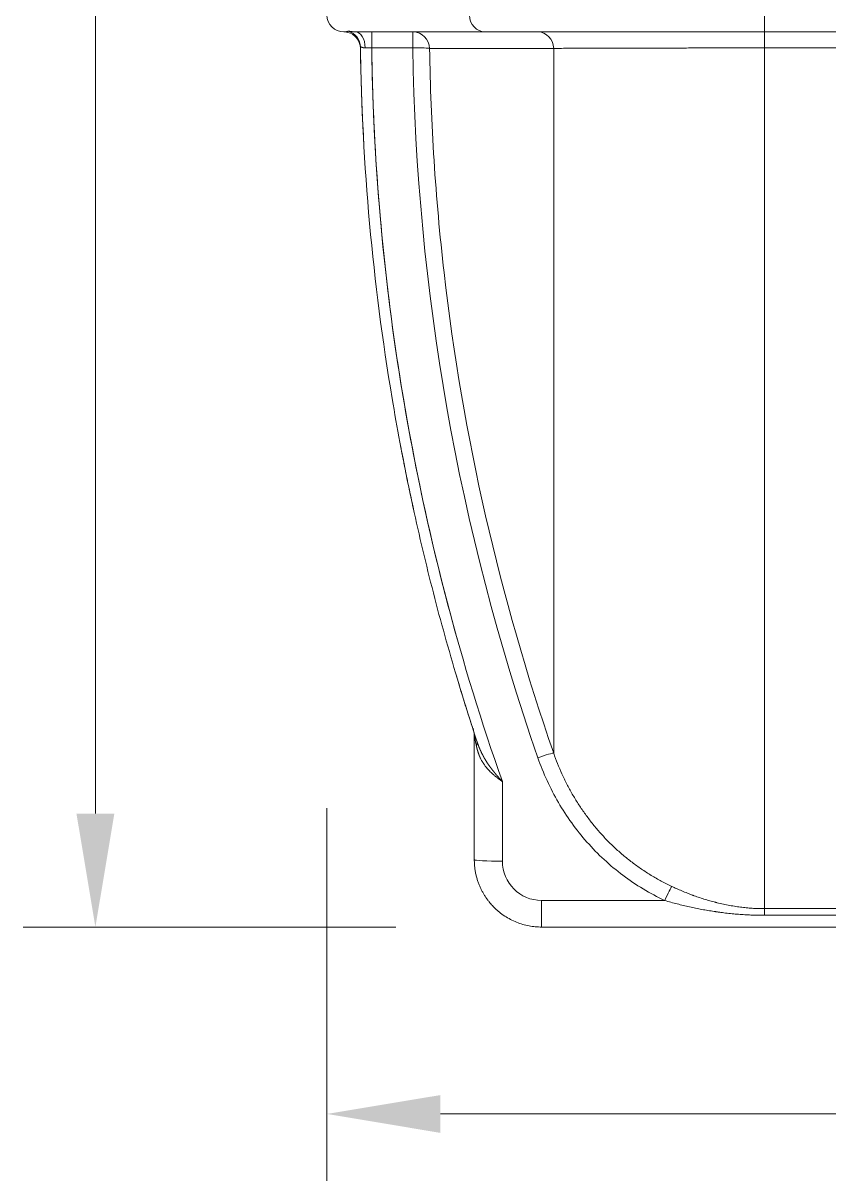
# Model space of a CAD drawing. Header units: millimetres. Extents: x 4664 to 8864, y -38 to 2932.
# Drawn here: x 5056 to 5181.1, y 986.7 to 1166.4 of the extents above; entities that cross this region are included whole.
import ezdxf

# ---------------------------------------------------------------- set-up
doc = ezdxf.new("R2010")
doc.units = ezdxf.units.MM

msp = doc.modelspace()

# ---------------------------------------------------------------- linework, layer by layer
at = {"lineweight": 5}
for p, q in [((5067.25, 1043.69), (5067.25, 1328.61)), ((5171.11, 1311.77), (5171.11, 1027.9)), ((5105.81, 1165.07), (5106.16, 1165.07)), ((5559.55, 1165.07), (5107.64, 1165.07)), ((5110.14, 1165.07), (5110.14, 1162.59)), ((5116.54, 1165.07), (5116.54, 1162.59)), ((5108.4, 1162.71), (5108.4, 1162.67)), ((5116.54, 1162.59), (5110.14, 1162.59)), ((5138.4, 1162.51), (5119.14, 1162.51)), ((5138.4, 1162.51), (5138.4, 1053.09)), ((5208.15, 1162.58), (5171.11, 1162.58)), ((5126.07, 1036.53), (5126.07, 1055.75)), ((5130.43, 1048.66), (5130.43, 1036.3)), ((5103.19, 986.67), (5103.19, 1044.53)), ((5136.52, 1026.08), (5136.52, 1030.21)), ((5136.52, 1030.21), (5155.64, 1030.21)), ((5171.11, 1028.94), (5183.84, 1028.94)), ((5183.84, 1027.9), (5171.11, 1027.9)), ((5056.04, 1026.08), (5113.9, 1026.08)), ((5192.86, 1026.08), (5136.52, 1026.08)), ((5120.81, 997.06), (5546.38, 997.06))]:
    msp.add_line(p, q, dxfattribs=at)
for centre, radius in [((5105.81, 1167.68), 2.61), ((5136.52, 1036.3), 6.09)]:
    msp.add_arc(centre, radius, 180, 270, dxfattribs=at)
for centre, major_axis, ratio, start_param, end_param in [((5127.76, 1167.68), (0, -2.61), 0.939504, 4.712389, 6.283185), ((5105.79, 1162.48), (2.61, 0.04), 0.999986, 0.196876, 1.456402), ((5105.79, 1162.68), (2.61, 0.04), 0.999628, 0, 1.26606), ((5107.64, 1162.45), (0, -2.61), 0.575246, 1.621532, 3.141593), ((5116.54, 1162.45), (0, -2.61), 0.994463, 1.59046, 3.141593), ((5135.94, 1162.45), (0, -2.61), 0.939686, 1.59046, 3.141593), ((5105.79, 1162.48), (2.61, 0.04), 0.999986, 0, 0.196877), ((5116.54, 1162.45), (-2.61, -0.04), 0.052331, 3.247001, 4.711644), ((5468.74, 1167.59), (-352.24, 0), 0.99863, 0.014217, 0.333745), ((5468.74, 1167.47), (349.64, 0), 0.99863, 3.15581, 3.255702), ((5468.74, 1167.47), (349.64, 0), 0.99863, 3.255702, 3.475337), ((5123.46, 1055.75), (2.61, 0), 0.9992, 0, 0.314895), ((5123.46, 1055.75), (2.48, 0.81), 0.999683, 5.969445, 6.283185), ((5124, 1054.11), (2.48, 0.82), 0.574603, 5.793809, 6.283185), ((5135.94, 1052.23), (2.47, 0.86), 0.049448, 0.088987, 1.55363), ((5130.43, 1036.53), (-4.35, 0), 0.052336, 0, 1.570796), ((5155.64, 1030.07), (1.11, 2.36), 0.022284, 0.194625, 1.523412)]:
    msp.add_ellipse(centre, major_axis=major_axis, ratio=ratio, start_param=start_param, end_param=end_param, dxfattribs=at)
for points, knots in [([(5106.05, 1165.08), (5106.05, 1165.08), (5106.05, 1165.08), (5106.06, 1165.08), (5106.06, 1165.08), (5106.07, 1165.08), (5106.07, 1165.08), (5106.08, 1165.08), (5106.08, 1165.08), (5106.09, 1165.08), (5106.09, 1165.08), (5106.1, 1165.08), (5106.1, 1165.08), (5106.11, 1165.09), (5106.11, 1165.09), (5106.11, 1165.09), (5106.12, 1165.09), (5106.12, 1165.09), (5106.13, 1165.09), (5106.13, 1165.09), (5106.14, 1165.09), (5106.14, 1165.09), (5106.15, 1165.09), (5106.15, 1165.09), (5106.16, 1165.09), (5106.16, 1165.09), (5106.17, 1165.09), (5106.18, 1165.09), (5106.18, 1165.1), (5106.19, 1165.1), (5106.19, 1165.1), (5106.2, 1165.1), (5106.2, 1165.1), (5106.21, 1165.1), (5106.21, 1165.1), (5106.22, 1165.1), (5106.22, 1165.1), (5106.23, 1165.1), (5106.23, 1165.1), (5106.24, 1165.11), (5106.25, 1165.11), (5106.25, 1165.11), (5106.26, 1165.11), (5106.26, 1165.11), (5106.27, 1165.11), (5106.27, 1165.11), (5106.28, 1165.11), (5106.29, 1165.11), (5106.29, 1165.12), (5106.3, 1165.12), (5106.3, 1165.12), (5106.31, 1165.12), (5106.32, 1165.12), (5106.32, 1165.12), (5106.33, 1165.12), (5106.33, 1165.12), (5106.34, 1165.13), (5106.35, 1165.13), (5106.35, 1165.13), (5106.36, 1165.13), (5106.36, 1165.13), (5106.37, 1165.13), (5106.38, 1165.13), (5106.38, 1165.14), (5106.39, 1165.14), (5106.4, 1165.14), (5106.4, 1165.14), (5106.41, 1165.14), (5106.42, 1165.14), (5106.42, 1165.14), (5106.43, 1165.15), (5106.43, 1165.15), (5106.44, 1165.15), (5106.45, 1165.15), (5106.45, 1165.15), (5106.46, 1165.16), (5106.47, 1165.16), (5106.47, 1165.16), (5106.48, 1165.16), (5106.49, 1165.16), (5106.49, 1165.16), (5106.5, 1165.17), (5106.51, 1165.17), (5106.52, 1165.17), (5106.52, 1165.17), (5106.53, 1165.17), (5106.53, 1165.18), (5106.54, 1165.18)], [0, 0, 0, 0, 0.01214, 0.024271, 0.036393, 0.048506, 0.06061, 0.072705, 0.084792, 0.096869, 0.108937, 0.120996, 0.133046, 0.145088, 0.15712, 0.169144, 0.181158, 0.193164, 0.20516, 0.217148, 0.229126, 0.241096, 0.253057, 0.265009, 0.276951, 0.288885, 0.30081, 0.312726, 0.324633, 0.336532, 0.348421, 0.360301, 0.372172, 0.384035, 0.395888, 0.407733, 0.419569, 0.431395, 0.443213, 0.455022, 0.466822, 0.478613, 0.490395, 0.502168, 0.513932, 0.525688, 0.537434, 0.549172, 0.5609, 0.57262, 0.584331, 0.596033, 0.607726, 0.61941, 0.631085, 0.642751, 0.654409, 0.666057, 0.677697, 0.689328, 0.700949, 0.712562, 0.724166, 0.735762, 0.747348, 0.758925, 0.770494, 0.782053, 0.793604, 0.805146, 0.816679, 0.828203, 0.839718, 0.851224, 0.862722, 0.874211, 0.88569, 0.897161, 0.908623, 0.920076, 0.931521, 0.942956, 0.954382, 0.9658, 0.977209, 0.988609, 1, 1, 1, 1]), ([(5106.22, 1165.07), (5106.22, 1165.07), (5106.21, 1165.07), (5106.21, 1165.07), (5106.21, 1165.07), (5106.2, 1165.07), (5106.2, 1165.07), (5106.2, 1165.07), (5106.19, 1165.07), (5106.19, 1165.07), (5106.19, 1165.07), (5106.18, 1165.07), (5106.18, 1165.07), (5106.18, 1165.07), (5106.17, 1165.07), (5106.17, 1165.07), (5106.17, 1165.07), (5106.17, 1165.07), (5106.16, 1165.07), (5106.16, 1165.07), (5106.16, 1165.07), (5106.15, 1165.07), (5106.15, 1165.07), (5106.15, 1165.07), (5106.15, 1165.07), (5106.14, 1165.07), (5106.14, 1165.07), (5106.14, 1165.07), (5106.13, 1165.07), (5106.13, 1165.07), (5106.13, 1165.07), (5106.13, 1165.07), (5106.12, 1165.07), (5106.12, 1165.07), (5106.12, 1165.07), (5106.12, 1165.07), (5106.11, 1165.07), (5106.11, 1165.07), (5106.11, 1165.07), (5106.11, 1165.07), (5106.11, 1165.07), (5106.1, 1165.07), (5106.1, 1165.07), (5106.1, 1165.07), (5106.1, 1165.07), (5106.1, 1165.07), (5106.09, 1165.07), (5106.09, 1165.07), (5106.09, 1165.07), (5106.09, 1165.07), (5106.09, 1165.07), (5106.09, 1165.07), (5106.08, 1165.07), (5106.08, 1165.07), (5106.08, 1165.07), (5106.08, 1165.07), (5106.08, 1165.07), (5106.08, 1165.07), (5106.07, 1165.07), (5106.07, 1165.07), (5106.07, 1165.07), (5106.07, 1165.07), (5106.07, 1165.07), (5106.07, 1165.07), (5106.07, 1165.07), (5106.06, 1165.07), (5106.06, 1165.07), (5106.06, 1165.07), (5106.06, 1165.07), (5106.06, 1165.07), (5106.06, 1165.07), (5106.06, 1165.07), (5106.06, 1165.08), (5106.06, 1165.08), (5106.06, 1165.08), (5106.06, 1165.08), (5106.05, 1165.08), (5106.05, 1165.08), (5106.05, 1165.08), (5106.05, 1165.08), (5106.05, 1165.08), (5106.05, 1165.08), (5106.05, 1165.08), (5106.05, 1165.08), (5106.05, 1165.08), (5106.05, 1165.08), (5106.05, 1165.08), (5106.05, 1165.08), (5106.05, 1165.08), (5106.05, 1165.08), (5106.05, 1165.08), (5106.05, 1165.08), (5106.05, 1165.08), (5106.05, 1165.08), (5106.05, 1165.08), (5106.05, 1165.08), (5106.05, 1165.08), (5106.05, 1165.08), (5106.05, 1165.08), (5106.05, 1165.08), (5106.05, 1165.08), (5106.05, 1165.08), (5106.05, 1165.08), (5106.05, 1165.08), (5106.05, 1165.08), (5106.05, 1165.08), (5106.05, 1165.08), (5106.05, 1165.08), (5106.05, 1165.08), (5106.05, 1165.08)], [0, 0, 0, 0, 0.008987, 0.01798, 0.026977, 0.03598, 0.044988, 0.054001, 0.06302, 0.072044, 0.081073, 0.090108, 0.099148, 0.108194, 0.117246, 0.126303, 0.135366, 0.144435, 0.15351, 0.162591, 0.171677, 0.18077, 0.189868, 0.198973, 0.208083, 0.2172, 0.226323, 0.235453, 0.244588, 0.25373, 0.262879, 0.272034, 0.281195, 0.290363, 0.299538, 0.308719, 0.317907, 0.327102, 0.336303, 0.345512, 0.354727, 0.363949, 0.373179, 0.382415, 0.391658, 0.400909, 0.410166, 0.419431, 0.428703, 0.437983, 0.447269, 0.456563, 0.465865, 0.475174, 0.484491, 0.493815, 0.503147, 0.512487, 0.521834, 0.531189, 0.540552, 0.549922, 0.559301, 0.568687, 0.578082, 0.587485, 0.596895, 0.606314, 0.615741, 0.625176, 0.634619, 0.644071, 0.653531, 0.662999, 0.672476, 0.681962, 0.691455, 0.700958, 0.710469, 0.719988, 0.729516, 0.739053, 0.748599, 0.758154, 0.767717, 0.777289, 0.786871, 0.796461, 0.80606, 0.815668, 0.825286, 0.834912, 0.844548, 0.854193, 0.863847, 0.87351, 0.883183, 0.892865, 0.902557, 0.912258, 0.921969, 0.931689, 0.941418, 0.951158, 0.960907, 0.970665, 0.980434, 0.990212, 1, 1, 1, 1]), ([(5106.54, 1165.18), (5106.54, 1165.18), (5106.54, 1165.18), (5106.54, 1165.18), (5106.54, 1165.18), (5106.54, 1165.18), (5106.54, 1165.18), (5106.54, 1165.18), (5106.54, 1165.18), (5106.54, 1165.18), (5106.54, 1165.18), (5106.55, 1165.18), (5106.55, 1165.18), (5106.55, 1165.18), (5106.55, 1165.18), (5106.55, 1165.18), (5106.55, 1165.18), (5106.55, 1165.18), (5106.56, 1165.18), (5106.56, 1165.18), (5106.56, 1165.18), (5106.56, 1165.18), (5106.56, 1165.18), (5106.56, 1165.18), (5106.56, 1165.18), (5106.57, 1165.18), (5106.57, 1165.18), (5106.57, 1165.18), (5106.57, 1165.18), (5106.57, 1165.18), (5106.58, 1165.18), (5106.58, 1165.18), (5106.58, 1165.18), (5106.58, 1165.18), (5106.58, 1165.18), (5106.59, 1165.18), (5106.59, 1165.18), (5106.59, 1165.18), (5106.59, 1165.18), (5106.59, 1165.18), (5106.6, 1165.18), (5106.6, 1165.18), (5106.6, 1165.18), (5106.6, 1165.18), (5106.61, 1165.18), (5106.61, 1165.18), (5106.61, 1165.18), (5106.61, 1165.18), (5106.62, 1165.18), (5106.62, 1165.18), (5106.62, 1165.18), (5106.62, 1165.18), (5106.63, 1165.17), (5106.63, 1165.17), (5106.63, 1165.17), (5106.63, 1165.17), (5106.64, 1165.17), (5106.64, 1165.17), (5106.64, 1165.17), (5106.65, 1165.17), (5106.65, 1165.17), (5106.65, 1165.17), (5106.66, 1165.17), (5106.66, 1165.17), (5106.66, 1165.17), (5106.67, 1165.17), (5106.67, 1165.17), (5106.67, 1165.17), (5106.68, 1165.17), (5106.68, 1165.17), (5106.68, 1165.17), (5106.69, 1165.17), (5106.69, 1165.17), (5106.69, 1165.17), (5106.7, 1165.17), (5106.7, 1165.16), (5106.7, 1165.16), (5106.71, 1165.16), (5106.71, 1165.16), (5106.71, 1165.16), (5106.72, 1165.16), (5106.72, 1165.16), (5106.73, 1165.16), (5106.73, 1165.16), (5106.73, 1165.16), (5106.74, 1165.16), (5106.74, 1165.16), (5106.75, 1165.16), (5106.75, 1165.16), (5106.75, 1165.16), (5106.76, 1165.16), (5106.76, 1165.15), (5106.77, 1165.15), (5106.77, 1165.15), (5106.77, 1165.15), (5106.78, 1165.15), (5106.78, 1165.15), (5106.79, 1165.15), (5106.79, 1165.15), (5106.8, 1165.15), (5106.8, 1165.15), (5106.81, 1165.15), (5106.81, 1165.15), (5106.82, 1165.15), (5106.82, 1165.15), (5106.82, 1165.14), (5106.83, 1165.14), (5106.83, 1165.14), (5106.84, 1165.14), (5106.85, 1165.14), (5106.86, 1165.14), (5106.87, 1165.14), (5106.88, 1165.14), (5106.88, 1165.13), (5106.89, 1165.13), (5106.9, 1165.13), (5106.91, 1165.13), (5106.92, 1165.13), (5106.93, 1165.13), (5106.94, 1165.13), (5106.95, 1165.12), (5106.96, 1165.12), (5106.97, 1165.12), (5106.98, 1165.12), (5106.99, 1165.12), (5107, 1165.12), (5107.02, 1165.11), (5107.03, 1165.11), (5107.04, 1165.11), (5107.05, 1165.11), (5107.06, 1165.11), (5107.07, 1165.11), (5107.08, 1165.11), (5107.09, 1165.1), (5107.1, 1165.1), (5107.12, 1165.1), (5107.13, 1165.1), (5107.14, 1165.1), (5107.15, 1165.1), (5107.16, 1165.1), (5107.17, 1165.09), (5107.19, 1165.09), (5107.2, 1165.09), (5107.21, 1165.09), (5107.22, 1165.09), (5107.24, 1165.09), (5107.25, 1165.09), (5107.26, 1165.08), (5107.27, 1165.08), (5107.29, 1165.08), (5107.3, 1165.08), (5107.31, 1165.08), (5107.33, 1165.08), (5107.34, 1165.08), (5107.35, 1165.08), (5107.37, 1165.08), (5107.38, 1165.07), (5107.39, 1165.07), (5107.41, 1165.07), (5107.42, 1165.07), (5107.43, 1165.07), (5107.45, 1165.07), (5107.46, 1165.07), (5107.48, 1165.07), (5107.49, 1165.07), (5107.51, 1165.07), (5107.52, 1165.07), (5107.53, 1165.07), (5107.55, 1165.07), (5107.56, 1165.07), (5107.58, 1165.07), (5107.59, 1165.07), (5107.61, 1165.07), (5107.62, 1165.07), (5107.63, 1165.07), (5107.64, 1165.07)], [0, 0, 0, 0, 0.004773, 0.009544, 0.014312, 0.019078, 0.023841, 0.028601, 0.033359, 0.038114, 0.042867, 0.047618, 0.052366, 0.057111, 0.061854, 0.066595, 0.071334, 0.07607, 0.080804, 0.085535, 0.090264, 0.094991, 0.099716, 0.104439, 0.109159, 0.113877, 0.118593, 0.123307, 0.128019, 0.132729, 0.137437, 0.142142, 0.146846, 0.151548, 0.156248, 0.160945, 0.165641, 0.170335, 0.175027, 0.179718, 0.184406, 0.189093, 0.193777, 0.19846, 0.203142, 0.207821, 0.212499, 0.217175, 0.22185, 0.226523, 0.231194, 0.235864, 0.240532, 0.245198, 0.249863, 0.254527, 0.259189, 0.26385, 0.268509, 0.273167, 0.277823, 0.282478, 0.287132, 0.291784, 0.296435, 0.301085, 0.305734, 0.310381, 0.315027, 0.319672, 0.324316, 0.328958, 0.3336, 0.33824, 0.34288, 0.347518, 0.352155, 0.356791, 0.361427, 0.366061, 0.370694, 0.375327, 0.379958, 0.384589, 0.389219, 0.393848, 0.398476, 0.403104, 0.407731, 0.412357, 0.416982, 0.421607, 0.426231, 0.430854, 0.435477, 0.440099, 0.444721, 0.449342, 0.453962, 0.458582, 0.463202, 0.467821, 0.47244, 0.477058, 0.481676, 0.486293, 0.490911, 0.495527, 0.500144, 0.508609, 0.517042, 0.525445, 0.533818, 0.542159, 0.550471, 0.558752, 0.567003, 0.575224, 0.583416, 0.591577, 0.59971, 0.607813, 0.615887, 0.623931, 0.631947, 0.639934, 0.647893, 0.655823, 0.663725, 0.6716, 0.679446, 0.687264, 0.695055, 0.702819, 0.710555, 0.718265, 0.725947, 0.733603, 0.741233, 0.748836, 0.756413, 0.763964, 0.77149, 0.77899, 0.786465, 0.793915, 0.801339, 0.808739, 0.816115, 0.823466, 0.830793, 0.838097, 0.845376, 0.852633, 0.859866, 0.867076, 0.874263, 0.881427, 0.88857, 0.89569, 0.902788, 0.909865, 0.91692, 0.923954, 0.930967, 0.937959, 0.944931, 0.951883, 0.958815, 0.965727, 0.972619, 0.979493, 0.986347, 0.993183, 1, 1, 1, 1]), ([(5109.14, 1162.59), (5109.14, 1162.59), (5109.13, 1162.59), (5109.13, 1162.59), (5109.12, 1162.59), (5109.12, 1162.59), (5109.11, 1162.59), (5109.11, 1162.59), (5109.1, 1162.59), (5109.1, 1162.59), (5109.09, 1162.59), (5109.08, 1162.59), (5109.08, 1162.59), (5109.07, 1162.59), (5109.07, 1162.59), (5109.06, 1162.59), (5109.06, 1162.59), (5109.05, 1162.59), (5109.04, 1162.59), (5109.04, 1162.59), (5109.03, 1162.59), (5109.03, 1162.59), (5109.02, 1162.59), (5109.01, 1162.59), (5109.01, 1162.59), (5109, 1162.59), (5109, 1162.59), (5108.99, 1162.59), (5108.98, 1162.59), (5108.98, 1162.59), (5108.97, 1162.59), (5108.97, 1162.59), (5108.96, 1162.59), (5108.95, 1162.6), (5108.95, 1162.6), (5108.94, 1162.6), (5108.94, 1162.6), (5108.93, 1162.6), (5108.92, 1162.6), (5108.92, 1162.6), (5108.91, 1162.6), (5108.91, 1162.6), (5108.9, 1162.6), (5108.89, 1162.6), (5108.89, 1162.61), (5108.88, 1162.61), (5108.88, 1162.61), (5108.87, 1162.61), (5108.86, 1162.61), (5108.86, 1162.61), (5108.85, 1162.61), (5108.85, 1162.61), (5108.84, 1162.62), (5108.83, 1162.62), (5108.83, 1162.62), (5108.81, 1162.62), (5108.8, 1162.62), (5108.79, 1162.63), (5108.77, 1162.63), (5108.76, 1162.64), (5108.74, 1162.64), (5108.73, 1162.64), (5108.72, 1162.65), (5108.71, 1162.65), (5108.69, 1162.65), (5108.68, 1162.66), (5108.67, 1162.66), (5108.66, 1162.66), (5108.65, 1162.67), (5108.64, 1162.67), (5108.63, 1162.68), (5108.61, 1162.68), (5108.6, 1162.68), (5108.6, 1162.69), (5108.59, 1162.69), (5108.58, 1162.69), (5108.58, 1162.69), (5108.57, 1162.7), (5108.57, 1162.7), (5108.56, 1162.7), (5108.56, 1162.7), (5108.55, 1162.7), (5108.55, 1162.71), (5108.55, 1162.71), (5108.54, 1162.71), (5108.54, 1162.71), (5108.53, 1162.71), (5108.53, 1162.71), (5108.52, 1162.72), (5108.52, 1162.72), (5108.52, 1162.72), (5108.51, 1162.72), (5108.51, 1162.72), (5108.5, 1162.72), (5108.5, 1162.72), (5108.5, 1162.72), (5108.49, 1162.73), (5108.49, 1162.73), (5108.48, 1162.73), (5108.48, 1162.73), (5108.48, 1162.73), (5108.47, 1162.73), (5108.47, 1162.73), (5108.47, 1162.73), (5108.47, 1162.73), (5108.46, 1162.73), (5108.46, 1162.73), (5108.46, 1162.73), (5108.45, 1162.73), (5108.45, 1162.73), (5108.45, 1162.73), (5108.45, 1162.73), (5108.44, 1162.74), (5108.44, 1162.74), (5108.44, 1162.74), (5108.44, 1162.74), (5108.43, 1162.74), (5108.43, 1162.74), (5108.43, 1162.74), (5108.43, 1162.74), (5108.42, 1162.74), (5108.42, 1162.74), (5108.42, 1162.73), (5108.42, 1162.73), (5108.42, 1162.73), (5108.42, 1162.73), (5108.41, 1162.73), (5108.41, 1162.73), (5108.41, 1162.73), (5108.41, 1162.73), (5108.41, 1162.73), (5108.41, 1162.73), (5108.41, 1162.73), (5108.41, 1162.73), (5108.4, 1162.73), (5108.4, 1162.73), (5108.4, 1162.73), (5108.4, 1162.73), (5108.4, 1162.72), (5108.4, 1162.72), (5108.4, 1162.72), (5108.4, 1162.72), (5108.4, 1162.72), (5108.4, 1162.72), (5108.4, 1162.72), (5108.4, 1162.72), (5108.4, 1162.71), (5108.4, 1162.71), (5108.4, 1162.71), (5108.4, 1162.71)], [0, 0, 0, 0, 0.003984, 0.007996, 0.012036, 0.016105, 0.020201, 0.024326, 0.028479, 0.03266, 0.03687, 0.041108, 0.045375, 0.04967, 0.053994, 0.058346, 0.062728, 0.067138, 0.071576, 0.076044, 0.08054, 0.085065, 0.08962, 0.094203, 0.098814, 0.103455, 0.108125, 0.112824, 0.117552, 0.122309, 0.127094, 0.131909, 0.136753, 0.141626, 0.146527, 0.151458, 0.156418, 0.161406, 0.166424, 0.17147, 0.176546, 0.18165, 0.186783, 0.191946, 0.197136, 0.202356, 0.207604, 0.212881, 0.218187, 0.223521, 0.228884, 0.234276, 0.239696, 0.245144, 0.250621, 0.263825, 0.277024, 0.290218, 0.303405, 0.316586, 0.329757, 0.34292, 0.356072, 0.369213, 0.382341, 0.395456, 0.408557, 0.421643, 0.434713, 0.447766, 0.460801, 0.473818, 0.486814, 0.499791, 0.506544, 0.513296, 0.520046, 0.526794, 0.53354, 0.540284, 0.547026, 0.553766, 0.560504, 0.567241, 0.573975, 0.580707, 0.587437, 0.594165, 0.600891, 0.607615, 0.614337, 0.621056, 0.627774, 0.634489, 0.641202, 0.647913, 0.654621, 0.661327, 0.668031, 0.674732, 0.681432, 0.688128, 0.694823, 0.701515, 0.708204, 0.714891, 0.721576, 0.728258, 0.734938, 0.741615, 0.74829, 0.754962, 0.761632, 0.768299, 0.774963, 0.781625, 0.788284, 0.794941, 0.801595, 0.808247, 0.814896, 0.821542, 0.828185, 0.834826, 0.841465, 0.8481, 0.854733, 0.861363, 0.867991, 0.874616, 0.881239, 0.887858, 0.894475, 0.90109, 0.907702, 0.914311, 0.920918, 0.927522, 0.934123, 0.940722, 0.947318, 0.953912, 0.960504, 0.967092, 0.973679, 0.980263, 0.986844, 0.993423, 1, 1, 1, 1]), ([(5126.48, 1054.92), (5125.05, 1059.27), (5123.7, 1063.64), (5121.8, 1070.22), (5121.18, 1072.43), (5120, 1076.84), (5118.29, 1083.48), (5116.27, 1092.4), (5114.94, 1099.13), (5114.1, 1103.62), (5113.7, 1105.87), (5111.81, 1117.15), (5110.64, 1126.22), (5109, 1144.43), (5108.52, 1153.57), (5108.4, 1162.71)], [0, 0, 0, 0, 0.125, 0.125, 0.1875, 0.1875, 0.25, 0.375, 0.4375, 0.4375, 0.5, 0.5, 0.75, 0.75, 1, 1, 1, 1]), ([(5110.14, 1162.59), (5110.14, 1162.59), (5110.13, 1162.59), (5110.12, 1162.59), (5110.11, 1162.59), (5110.1, 1162.59), (5110.1, 1162.59), (5110.09, 1162.59), (5110.08, 1162.59), (5110.07, 1162.59), (5110.06, 1162.59), (5110.05, 1162.59), (5110.04, 1162.59), (5110.03, 1162.59), (5110.03, 1162.59), (5110.02, 1162.59), (5110.01, 1162.59), (5110, 1162.59), (5109.99, 1162.59), (5109.98, 1162.59), (5109.97, 1162.59), (5109.96, 1162.59), (5109.96, 1162.59), (5109.95, 1162.59), (5109.94, 1162.59), (5109.93, 1162.59), (5109.92, 1162.59), (5109.91, 1162.59), (5109.9, 1162.59), (5109.89, 1162.59), (5109.88, 1162.59), (5109.88, 1162.59), (5109.87, 1162.59), (5109.86, 1162.59), (5109.85, 1162.59), (5109.84, 1162.59), (5109.83, 1162.59), (5109.82, 1162.59), (5109.81, 1162.59), (5109.81, 1162.59), (5109.8, 1162.59), (5109.79, 1162.59), (5109.78, 1162.59), (5109.77, 1162.59), (5109.76, 1162.59), (5109.75, 1162.59), (5109.74, 1162.59), (5109.74, 1162.59), (5109.73, 1162.59), (5109.72, 1162.59), (5109.71, 1162.59), (5109.7, 1162.59), (5109.69, 1162.59), (5109.68, 1162.59), (5109.67, 1162.59), (5109.67, 1162.59), (5109.66, 1162.59), (5109.65, 1162.59), (5109.64, 1162.59), (5109.63, 1162.59), (5109.62, 1162.59), (5109.61, 1162.59), (5109.6, 1162.59), (5109.6, 1162.59), (5109.59, 1162.59), (5109.58, 1162.59), (5109.57, 1162.59), (5109.56, 1162.59), (5109.55, 1162.59), (5109.55, 1162.59), (5109.54, 1162.59), (5109.53, 1162.59), (5109.52, 1162.59), (5109.51, 1162.59), (5109.5, 1162.59), (5109.49, 1162.59), (5109.49, 1162.59), (5109.48, 1162.59), (5109.47, 1162.59), (5109.46, 1162.59), (5109.45, 1162.59), (5109.44, 1162.59), (5109.44, 1162.59), (5109.43, 1162.59), (5109.42, 1162.59), (5109.41, 1162.59), (5109.4, 1162.59), (5109.39, 1162.59), (5109.39, 1162.59), (5109.38, 1162.59), (5109.37, 1162.59), (5109.36, 1162.59), (5109.35, 1162.59), (5109.35, 1162.59), (5109.34, 1162.59), (5109.33, 1162.59), (5109.32, 1162.59), (5109.31, 1162.59), (5109.31, 1162.59), (5109.3, 1162.59), (5109.29, 1162.59), (5109.28, 1162.59), (5109.28, 1162.59), (5109.27, 1162.59), (5109.26, 1162.59), (5109.25, 1162.59), (5109.24, 1162.59), (5109.24, 1162.59), (5109.23, 1162.59), (5109.22, 1162.59), (5109.21, 1162.59), (5109.21, 1162.59), (5109.2, 1162.59), (5109.19, 1162.59), (5109.18, 1162.59), (5109.18, 1162.59), (5109.17, 1162.59), (5109.16, 1162.59), (5109.15, 1162.59), (5109.15, 1162.59), (5109.14, 1162.59), (5109.14, 1162.59)], [0, 0, 0, 0, 0.008168, 0.016345, 0.02453, 0.032723, 0.040925, 0.049134, 0.057351, 0.065576, 0.073808, 0.082048, 0.090296, 0.098551, 0.106813, 0.115082, 0.123359, 0.131642, 0.139932, 0.148229, 0.156532, 0.164842, 0.173158, 0.181481, 0.18981, 0.198145, 0.206486, 0.214832, 0.223185, 0.231543, 0.239906, 0.248275, 0.256649, 0.265028, 0.273413, 0.281802, 0.290196, 0.298595, 0.306999, 0.315406, 0.323819, 0.332235, 0.340656, 0.34908, 0.357509, 0.365941, 0.374377, 0.382816, 0.391259, 0.399705, 0.408154, 0.416606, 0.425061, 0.433519, 0.441979, 0.450442, 0.458908, 0.467375, 0.475845, 0.484317, 0.492791, 0.501267, 0.509744, 0.518223, 0.526703, 0.535185, 0.543667, 0.552151, 0.560636, 0.569121, 0.577607, 0.586094, 0.594581, 0.603069, 0.611556, 0.620044, 0.628531, 0.637019, 0.645506, 0.653992, 0.662478, 0.670963, 0.679448, 0.687931, 0.696413, 0.704894, 0.713374, 0.721852, 0.730329, 0.738804, 0.747277, 0.755748, 0.764217, 0.772684, 0.781148, 0.78961, 0.79807, 0.806526, 0.81498, 0.823431, 0.831879, 0.840323, 0.848765, 0.857202, 0.865637, 0.874067, 0.882494, 0.890917, 0.899335, 0.90775, 0.91616, 0.924566, 0.932967, 0.941364, 0.949756, 0.958143, 0.966525, 0.974901, 0.983273, 0.991639, 1, 1, 1, 1]), ([(5123.46, 1070.67), (5119.26, 1085.61), (5116.03, 1100.84), (5112.69, 1123.87), (5111.83, 1131.6), (5110.61, 1147.07), (5110.25, 1154.83), (5110.14, 1162.59)], [0, 0, 0, 0, 0.5, 0.5, 0.75, 0.75, 1, 1, 1, 1]), ([(5110.14, 1162.59), (5110.27, 1152.9), (5110.8, 1143.22), (5112.64, 1123.94), (5113.95, 1114.33), (5119.04, 1085.73), (5123.99, 1066.94), (5130.43, 1048.66)], [0, 0, 0, 0, 0.25, 0.25, 0.5, 0.5, 1, 1, 1, 1]), ([(5171.11, 1162.58), (5170.19, 1162.58), (5169.26, 1162.58), (5167.42, 1162.58), (5166.51, 1162.58), (5164.69, 1162.58), (5163.8, 1162.58), (5162.02, 1162.58), (5161.15, 1162.58), (5159.42, 1162.57), (5158.58, 1162.57), (5156.91, 1162.57), (5156.09, 1162.57), (5154.5, 1162.57), (5153.72, 1162.57), (5152.19, 1162.56), (5151.45, 1162.56), (5150.02, 1162.56), (5149.32, 1162.56), (5147.97, 1162.55), (5147.33, 1162.55), (5146.08, 1162.55), (5145.48, 1162.55), (5144.33, 1162.54), (5143.78, 1162.54), (5142.75, 1162.54), (5142.25, 1162.53), (5141.33, 1162.53), (5140.89, 1162.53), (5140.08, 1162.52), (5139.7, 1162.52), (5139, 1162.51), (5138.68, 1162.51), (5138.4, 1162.51)], [0, 0, 0, 0, 0.0625, 0.0625, 0.125, 0.125, 0.1875, 0.1875, 0.25, 0.25, 0.3125, 0.3125, 0.375, 0.375, 0.4375, 0.4375, 0.5, 0.5, 0.5625, 0.5625, 0.625, 0.625, 0.6875, 0.6875, 0.75, 0.75, 0.8125, 0.8125, 0.875, 0.875, 0.9375, 0.9375, 1, 1, 1, 1]), ([(5125.87, 1056.94), (5125.87, 1056.94), (5125.87, 1056.93), (5125.91, 1056.73), (5125.94, 1056.58), (5125.95, 1056.56)], [0, 0, 0, 0, 0.022483, 0.022483, 1, 1, 1, 1]), ([(5126.41, 1054.16), (5126.41, 1054.16), (5126.41, 1054.18), (5126.4, 1054.19), (5126.4, 1054.21), (5126.4, 1054.23), (5126.39, 1054.24), (5126.39, 1054.26), (5126.39, 1054.28), (5126.38, 1054.29), (5126.38, 1054.31), (5126.37, 1054.33), (5126.37, 1054.34), (5126.37, 1054.36), (5126.36, 1054.38), (5126.36, 1054.39), (5126.36, 1054.41), (5126.35, 1054.42), (5126.35, 1054.44), (5126.35, 1054.45), (5126.34, 1054.47), (5126.34, 1054.49), (5126.34, 1054.5), (5126.34, 1054.52), (5126.33, 1054.53), (5126.33, 1054.55), (5126.33, 1054.56), (5126.32, 1054.58), (5126.32, 1054.59), (5126.32, 1054.61), (5126.31, 1054.62), (5126.31, 1054.63), (5126.31, 1054.65), (5126.3, 1054.66), (5126.3, 1054.68), (5126.3, 1054.69), (5126.3, 1054.71), (5126.29, 1054.72), (5126.29, 1054.73), (5126.29, 1054.75), (5126.28, 1054.76), (5126.28, 1054.77), (5126.28, 1054.79), (5126.28, 1054.8), (5126.27, 1054.81), (5126.27, 1054.83), (5126.27, 1054.84), (5126.26, 1054.85), (5126.26, 1054.87), (5126.26, 1054.88), (5126.26, 1054.89), (5126.25, 1054.9), (5126.25, 1054.92), (5126.25, 1054.93), (5126.25, 1054.94), (5126.24, 1054.95), (5126.24, 1054.97), (5126.24, 1054.98), (5126.24, 1054.99), (5126.23, 1055), (5126.23, 1055.01), (5126.23, 1055.03), (5126.23, 1055.04), (5126.22, 1055.05), (5126.22, 1055.06), (5126.22, 1055.07), (5126.22, 1055.08), (5126.21, 1055.09), (5126.21, 1055.1), (5126.21, 1055.12), (5126.21, 1055.13), (5126.21, 1055.14), (5126.2, 1055.15), (5126.2, 1055.16), (5126.2, 1055.17), (5126.2, 1055.18), (5126.19, 1055.19), (5126.19, 1055.2), (5126.19, 1055.21), (5126.19, 1055.22), (5126.19, 1055.23), (5126.18, 1055.24), (5126.18, 1055.25), (5126.18, 1055.26), (5126.18, 1055.27), (5126.18, 1055.28), (5126.17, 1055.29), (5126.17, 1055.3), (5126.17, 1055.31), (5126.17, 1055.32), (5126.16, 1055.33), (5126.16, 1055.35), (5126.16, 1055.36), (5126.16, 1055.37), (5126.15, 1055.38), (5126.15, 1055.39), (5126.15, 1055.4), (5126.15, 1055.41), (5126.15, 1055.42), (5126.14, 1055.43), (5126.14, 1055.44), (5126.14, 1055.45), (5126.14, 1055.46), (5126.14, 1055.47), (5126.13, 1055.48), (5126.13, 1055.49), (5126.13, 1055.5), (5126.13, 1055.51), (5126.13, 1055.52), (5126.12, 1055.53), (5126.12, 1055.53), (5126.12, 1055.54), (5126.12, 1055.55), (5126.12, 1055.56), (5126.11, 1055.57), (5126.11, 1055.57), (5126.11, 1055.58), (5126.11, 1055.59), (5126.11, 1055.6), (5126.11, 1055.6), (5126.11, 1055.61), (5126.1, 1055.62), (5126.1, 1055.62), (5126.1, 1055.63), (5126.1, 1055.63), (5126.1, 1055.64), (5126.1, 1055.65), (5126.1, 1055.65), (5126.1, 1055.66), (5126.09, 1055.66), (5126.09, 1055.67), (5126.09, 1055.67), (5126.09, 1055.68), (5126.09, 1055.68), (5126.09, 1055.69), (5126.09, 1055.69), (5126.09, 1055.7), (5126.09, 1055.7), (5126.09, 1055.7), (5126.08, 1055.71), (5126.08, 1055.71), (5126.08, 1055.71), (5126.08, 1055.72), (5126.08, 1055.72), (5126.08, 1055.72), (5126.08, 1055.73), (5126.08, 1055.73), (5126.08, 1055.73), (5126.08, 1055.73), (5126.08, 1055.74), (5126.08, 1055.74), (5126.08, 1055.74), (5126.08, 1055.74), (5126.08, 1055.74), (5126.08, 1055.74), (5126.08, 1055.75), (5126.08, 1055.75), (5126.07, 1055.75), (5126.07, 1055.75), (5126.07, 1055.75), (5126.07, 1055.75), (5126.07, 1055.75), (5126.07, 1055.75)], [0, 0, 0, 0, 0.008115, 0.016195, 0.02424, 0.032249, 0.040224, 0.048163, 0.056068, 0.063937, 0.071772, 0.079572, 0.087337, 0.095068, 0.102763, 0.110424, 0.118051, 0.125643, 0.1332, 0.140723, 0.148212, 0.155666, 0.163086, 0.170472, 0.177823, 0.185141, 0.192424, 0.199673, 0.206889, 0.21407, 0.221218, 0.228332, 0.235412, 0.242459, 0.249472, 0.256451, 0.263398, 0.27031, 0.27719, 0.284036, 0.290849, 0.297629, 0.304375, 0.311089, 0.31777, 0.324418, 0.331034, 0.337616, 0.344167, 0.350684, 0.357169, 0.363622, 0.370043, 0.376431, 0.382788, 0.389112, 0.395404, 0.401665, 0.407894, 0.414091, 0.420257, 0.426391, 0.432494, 0.438565, 0.444606, 0.450615, 0.456593, 0.462541, 0.468457, 0.474344, 0.480199, 0.486024, 0.491819, 0.497584, 0.503318, 0.509023, 0.514697, 0.520342, 0.525958, 0.531543, 0.5371, 0.542627, 0.548125, 0.553595, 0.559035, 0.564447, 0.56983, 0.576866, 0.583854, 0.590795, 0.597689, 0.604537, 0.611338, 0.618095, 0.624805, 0.631471, 0.638093, 0.644671, 0.651204, 0.657695, 0.664143, 0.670549, 0.676913, 0.683235, 0.689516, 0.695757, 0.701959, 0.70812, 0.714243, 0.720327, 0.726374, 0.732383, 0.738355, 0.744291, 0.750191, 0.756057, 0.761887, 0.767684, 0.773448, 0.779179, 0.784878, 0.790545, 0.796182, 0.801789, 0.807367, 0.812915, 0.818436, 0.82393, 0.829397, 0.834838, 0.840254, 0.845646, 0.851014, 0.85636, 0.861683, 0.866985, 0.872267, 0.877529, 0.882773, 0.887998, 0.893207, 0.898399, 0.903576, 0.908738, 0.913886, 0.919022, 0.924146, 0.929258, 0.934361, 0.939454, 0.944539, 0.949617, 0.954688, 0.959753, 0.964814, 0.969871, 0.974925, 0.979977, 0.985028, 0.990079, 0.995131, 1, 1, 1, 1]), ([(5130.43, 1048.66), (5130.42, 1048.66), (5130.41, 1048.67), (5130.4, 1048.68), (5130.39, 1048.69), (5130.37, 1048.7), (5130.36, 1048.71), (5130.35, 1048.71), (5130.33, 1048.72), (5130.32, 1048.73), (5130.31, 1048.74), (5130.3, 1048.75), (5130.28, 1048.76), (5130.27, 1048.77), (5130.26, 1048.78), (5130.24, 1048.79), (5130.23, 1048.8), (5130.22, 1048.81), (5130.21, 1048.82), (5130.19, 1048.83), (5130.18, 1048.84), (5130.17, 1048.85), (5130.16, 1048.86), (5130.15, 1048.86), (5130.13, 1048.87), (5130.12, 1048.88), (5130.11, 1048.89), (5130.1, 1048.9), (5130.09, 1048.91), (5130.07, 1048.92), (5130.06, 1048.93), (5130.05, 1048.94), (5130.04, 1048.94), (5130.03, 1048.95), (5130.02, 1048.96), (5130.01, 1048.97), (5129.99, 1048.98), (5129.98, 1048.99), (5129.97, 1048.99), (5129.96, 1049), (5129.95, 1049.01), (5129.94, 1049.02), (5129.93, 1049.03), (5129.92, 1049.04), (5129.91, 1049.04), (5129.9, 1049.05), (5129.89, 1049.06), (5129.88, 1049.07), (5129.87, 1049.08), (5129.86, 1049.08), (5129.85, 1049.09), (5129.84, 1049.1), (5129.82, 1049.11), (5129.81, 1049.11), (5129.8, 1049.12), (5129.8, 1049.13), (5129.79, 1049.14), (5129.78, 1049.15), (5129.77, 1049.15), (5129.76, 1049.16), (5129.75, 1049.17), (5129.74, 1049.17), (5129.73, 1049.18), (5129.72, 1049.19), (5129.71, 1049.2), (5129.7, 1049.2), (5129.69, 1049.21), (5129.63, 1049.26), (5129.53, 1049.34), (5129.38, 1049.46), (5129.24, 1049.58), (5129.1, 1049.69), (5128.92, 1049.85), (5128.69, 1050.06), (5128.43, 1050.32), (5128.18, 1050.57), (5127.96, 1050.83), (5127.78, 1051.05), (5127.64, 1051.24), (5127.53, 1051.4), (5127.43, 1051.56), (5127.33, 1051.72), (5127.23, 1051.88), (5127.15, 1052.05), (5127.06, 1052.21), (5126.98, 1052.38), (5126.93, 1052.5), (5126.89, 1052.58), (5126.88, 1052.61), (5126.87, 1052.65), (5126.85, 1052.68), (5126.84, 1052.71), (5126.83, 1052.75), (5126.81, 1052.78), (5126.8, 1052.81), (5126.79, 1052.85), (5126.77, 1052.88), (5126.76, 1052.92), (5126.75, 1052.95), (5126.74, 1052.98), (5126.72, 1053.02), (5126.71, 1053.05), (5126.7, 1053.09), (5126.69, 1053.12), (5126.68, 1053.16), (5126.67, 1053.19), (5126.65, 1053.23), (5126.64, 1053.26), (5126.63, 1053.3), (5126.62, 1053.33), (5126.61, 1053.37), (5126.6, 1053.4), (5126.59, 1053.44), (5126.58, 1053.47), (5126.57, 1053.51), (5126.56, 1053.54), (5126.55, 1053.58), (5126.54, 1053.61), (5126.53, 1053.65), (5126.52, 1053.68), (5126.51, 1053.72), (5126.5, 1053.76), (5126.49, 1053.79), (5126.48, 1053.83), (5126.48, 1053.87), (5126.47, 1053.9), (5126.46, 1053.94), (5126.45, 1053.97), (5126.44, 1054.01), (5126.43, 1054.05), (5126.43, 1054.09), (5126.42, 1054.12), (5126.41, 1054.15), (5126.41, 1054.16)], [0, 0, 0, 0, 0.002241, 0.004472, 0.006691, 0.008901, 0.011099, 0.013286, 0.015463, 0.017629, 0.019785, 0.02193, 0.024063, 0.026187, 0.028299, 0.030401, 0.032492, 0.034572, 0.036642, 0.038701, 0.040749, 0.042787, 0.044813, 0.046829, 0.048835, 0.050829, 0.052813, 0.054786, 0.056748, 0.0587, 0.060641, 0.062571, 0.064491, 0.066399, 0.068297, 0.070185, 0.072061, 0.073927, 0.075782, 0.077627, 0.07946, 0.081283, 0.083096, 0.084897, 0.086688, 0.088468, 0.090238, 0.091996, 0.093744, 0.095481, 0.097208, 0.098924, 0.100629, 0.102323, 0.104006, 0.105679, 0.107342, 0.108993, 0.110634, 0.112264, 0.113883, 0.115491, 0.117089, 0.118676, 0.120253, 0.121819, 0.123373, 0.124918, 0.151665, 0.177527, 0.202504, 0.226597, 0.249807, 0.302644, 0.354047, 0.404035, 0.452632, 0.499863, 0.528051, 0.556122, 0.584083, 0.611939, 0.639696, 0.667361, 0.69494, 0.72244, 0.749867, 0.75524, 0.760615, 0.765992, 0.771372, 0.776754, 0.782138, 0.787524, 0.792914, 0.798305, 0.803699, 0.809096, 0.814496, 0.819898, 0.825303, 0.83071, 0.836121, 0.841534, 0.846951, 0.85237, 0.857793, 0.863218, 0.868647, 0.874079, 0.879514, 0.884952, 0.890394, 0.895839, 0.901288, 0.90674, 0.912195, 0.917654, 0.923117, 0.928583, 0.934053, 0.939527, 0.945005, 0.950486, 0.955972, 0.961461, 0.966954, 0.972451, 0.977953, 0.983458, 0.988968, 0.994482, 1, 1, 1, 1]), ([(5126.48, 1054.92), (5126.48, 1054.92), (5126.49, 1054.9), (5126.5, 1054.87), (5126.51, 1054.85), (5126.51, 1054.82), (5126.52, 1054.8), (5126.53, 1054.77), (5126.54, 1054.75), (5126.55, 1054.72), (5126.56, 1054.69), (5126.57, 1054.67), (5126.58, 1054.64), (5126.58, 1054.62), (5126.59, 1054.59), (5126.6, 1054.57), (5126.61, 1054.54), (5126.62, 1054.52), (5126.63, 1054.49), (5126.64, 1054.47), (5126.65, 1054.44), (5126.66, 1054.41), (5126.67, 1054.39), (5126.68, 1054.36), (5126.69, 1054.34), (5126.7, 1054.31), (5126.7, 1054.29), (5126.71, 1054.26), (5126.72, 1054.24), (5126.73, 1054.21), (5126.74, 1054.19), (5126.75, 1054.16), (5126.76, 1054.14), (5126.77, 1054.11), (5126.78, 1054.08), (5126.79, 1054.06), (5126.8, 1054.03), (5126.81, 1054.01), (5126.82, 1053.98), (5126.83, 1053.96), (5126.84, 1053.93), (5126.85, 1053.91), (5126.86, 1053.88), (5126.88, 1053.86), (5126.89, 1053.83), (5126.9, 1053.81), (5126.91, 1053.78), (5126.92, 1053.76), (5126.93, 1053.73), (5126.94, 1053.71), (5126.95, 1053.68), (5126.96, 1053.65), (5126.97, 1053.63), (5126.98, 1053.6), (5126.99, 1053.58), (5127, 1053.55), (5127.02, 1053.53), (5127.03, 1053.5), (5127.04, 1053.48), (5127.05, 1053.45), (5127.06, 1053.43), (5127.07, 1053.4), (5127.08, 1053.38), (5127.1, 1053.35), (5127.11, 1053.33), (5127.12, 1053.3), (5127.13, 1053.28), (5127.14, 1053.25), (5127.15, 1053.23), (5127.17, 1053.2), (5127.18, 1053.18), (5127.19, 1053.15), (5127.2, 1053.13), (5127.21, 1053.1), (5127.23, 1053.08), (5127.24, 1053.05), (5127.25, 1053.03), (5127.26, 1053), (5127.28, 1052.98), (5127.29, 1052.95), (5127.3, 1052.93), (5127.31, 1052.9), (5127.33, 1052.88), (5127.34, 1052.85), (5127.35, 1052.83), (5127.36, 1052.81), (5127.38, 1052.78), (5127.39, 1052.76), (5127.4, 1052.73), (5127.42, 1052.71), (5127.43, 1052.68), (5127.44, 1052.66), (5127.46, 1052.63), (5127.47, 1052.61), (5127.48, 1052.58), (5127.5, 1052.56), (5127.51, 1052.53), (5127.52, 1052.51), (5127.54, 1052.48), (5127.55, 1052.46), (5127.56, 1052.44), (5127.58, 1052.41), (5127.59, 1052.39), (5127.6, 1052.36), (5127.62, 1052.34), (5127.63, 1052.31), (5127.65, 1052.29), (5127.66, 1052.26), (5127.68, 1052.23), (5127.71, 1052.18), (5127.74, 1052.13), (5127.77, 1052.07), (5127.81, 1052.02), (5127.84, 1051.96), (5127.87, 1051.91), (5127.91, 1051.86), (5127.94, 1051.8), (5127.97, 1051.75), (5128.01, 1051.7), (5128.04, 1051.65), (5128.07, 1051.59), (5128.11, 1051.54), (5128.14, 1051.49), (5128.18, 1051.44), (5128.21, 1051.39), (5128.24, 1051.34), (5128.28, 1051.29), (5128.31, 1051.24), (5128.35, 1051.19), (5128.38, 1051.14), (5128.42, 1051.1), (5128.45, 1051.05), (5128.48, 1051), (5128.52, 1050.95), (5128.55, 1050.91), (5128.59, 1050.86), (5128.62, 1050.81), (5128.66, 1050.77), (5128.69, 1050.72), (5128.73, 1050.68), (5128.76, 1050.63), (5128.79, 1050.59), (5128.83, 1050.54), (5128.86, 1050.5), (5128.9, 1050.45), (5128.93, 1050.41), (5128.97, 1050.37), (5129, 1050.32), (5129.03, 1050.28), (5129.07, 1050.24), (5129.1, 1050.2), (5129.13, 1050.16), (5129.17, 1050.11), (5129.2, 1050.07), (5129.24, 1050.03), (5129.27, 1049.99), (5129.3, 1049.95), (5129.34, 1049.91), (5129.37, 1049.87), (5129.4, 1049.83), (5129.43, 1049.79), (5129.47, 1049.75), (5129.5, 1049.72), (5129.53, 1049.68), (5129.56, 1049.64), (5129.6, 1049.6), (5129.63, 1049.57), (5129.66, 1049.53), (5129.69, 1049.49), (5129.72, 1049.45), (5129.75, 1049.42), (5129.79, 1049.38), (5129.82, 1049.35), (5129.85, 1049.31), (5129.88, 1049.28), (5129.91, 1049.24), (5129.94, 1049.21), (5129.97, 1049.17), (5130, 1049.14), (5130.03, 1049.1), (5130.06, 1049.07), (5130.09, 1049.04), (5130.12, 1049), (5130.15, 1048.97), (5130.18, 1048.94), (5130.2, 1048.91), (5130.23, 1048.87), (5130.26, 1048.84), (5130.29, 1048.81), (5130.32, 1048.78), (5130.34, 1048.75), (5130.37, 1048.72), (5130.4, 1048.69), (5130.42, 1048.67), (5130.43, 1048.66)], [0, 0, 0, 0, 0.003646, 0.007293, 0.010943, 0.014594, 0.018247, 0.021902, 0.025558, 0.029217, 0.032877, 0.036539, 0.040202, 0.043868, 0.047535, 0.051204, 0.054875, 0.058547, 0.062222, 0.065898, 0.069576, 0.073255, 0.076937, 0.08062, 0.084305, 0.087992, 0.09168, 0.095371, 0.099063, 0.102757, 0.106452, 0.11015, 0.113849, 0.11755, 0.121253, 0.124957, 0.128663, 0.132372, 0.136081, 0.139793, 0.143506, 0.147221, 0.150938, 0.154657, 0.158377, 0.162099, 0.165823, 0.169548, 0.173275, 0.177004, 0.180735, 0.184468, 0.188202, 0.191938, 0.195675, 0.199415, 0.203156, 0.206898, 0.210643, 0.214389, 0.218137, 0.221887, 0.225638, 0.229391, 0.233145, 0.236902, 0.24066, 0.244419, 0.248181, 0.251944, 0.255708, 0.259475, 0.263243, 0.267012, 0.270784, 0.274556, 0.278331, 0.282107, 0.285885, 0.289664, 0.293445, 0.297228, 0.301012, 0.304798, 0.308585, 0.312374, 0.316165, 0.319957, 0.323751, 0.327546, 0.331343, 0.335141, 0.338941, 0.342743, 0.346546, 0.35035, 0.354156, 0.357964, 0.361773, 0.365583, 0.369395, 0.373209, 0.377024, 0.38084, 0.384658, 0.388477, 0.392298, 0.39612, 0.399944, 0.408677, 0.417372, 0.426029, 0.434648, 0.443229, 0.451772, 0.460276, 0.468742, 0.47717, 0.485559, 0.493909, 0.502221, 0.510494, 0.518728, 0.526922, 0.535078, 0.543194, 0.551272, 0.559309, 0.567308, 0.575266, 0.583185, 0.591065, 0.598904, 0.606704, 0.614464, 0.622184, 0.629863, 0.637503, 0.645102, 0.652661, 0.66018, 0.667658, 0.675096, 0.682494, 0.689851, 0.697167, 0.704442, 0.711677, 0.718871, 0.726024, 0.733137, 0.740208, 0.747239, 0.754228, 0.761177, 0.768084, 0.774951, 0.781776, 0.78856, 0.795303, 0.802005, 0.808666, 0.815285, 0.821864, 0.828401, 0.834896, 0.841351, 0.847764, 0.854136, 0.860466, 0.866755, 0.873003, 0.879209, 0.885374, 0.891498, 0.897581, 0.903622, 0.909621, 0.91558, 0.921497, 0.927372, 0.933207, 0.939, 0.944752, 0.950462, 0.956131, 0.961759, 0.967346, 0.972891, 0.978395, 0.983858, 0.98928, 0.994661, 1, 1, 1, 1]), ([(5155.64, 1030.21), (5153.32, 1031.29), (5151.16, 1032.6), (5148.13, 1034.88), (5147.16, 1035.69), (5145.29, 1037.42), (5144.4, 1038.33), (5141.88, 1041.18), (5140.4, 1043.23), (5138.49, 1046.52), (5137.9, 1047.65), (5136.84, 1049.97), (5136.36, 1051.16), (5135.94, 1052.36)], [0, 0, 0, 0, 0.25, 0.25, 0.375, 0.375, 0.5, 0.5, 0.75, 0.75, 0.875, 0.875, 1, 1, 1, 1]), ([(5138.4, 1053.09), (5138.58, 1052.54), (5138.99, 1051.45), (5139.67, 1049.85), (5140.43, 1048.27), (5141.27, 1046.73), (5141.87, 1045.73), (5142.51, 1044.74), (5142.84, 1044.26), (5143.52, 1043.3), (5143.87, 1042.83), (5144.6, 1041.9), (5144.98, 1041.44), (5145.75, 1040.55), (5146.15, 1040.12), (5146.97, 1039.26), (5147.4, 1038.85), (5148.26, 1038.03), (5148.71, 1037.64), (5149.62, 1036.87), (5150.08, 1036.5), (5151.04, 1035.77), (5151.52, 1035.42), (5152.51, 1034.75), (5153.02, 1034.42), (5154.04, 1033.79), (5154.57, 1033.5), (5155.63, 1032.92), (5156.17, 1032.65), (5156.72, 1032.39)], [0, 0, 0, 0, 0.0625, 0.125, 0.1875, 0.25, 0.3125, 0.3125, 0.375, 0.375, 0.4375, 0.4375, 0.5, 0.5, 0.5625, 0.5625, 0.625, 0.625, 0.6875, 0.6875, 0.75, 0.75, 0.8125, 0.8125, 0.875, 0.875, 0.9375, 0.9375, 1, 1, 1, 1]), ([(5136.52, 1026.08), (5136.2, 1026.08), (5135.87, 1026.1), (5135.22, 1026.16), (5134.89, 1026.2), (5134.24, 1026.33), (5133.91, 1026.41), (5133.27, 1026.59), (5132.94, 1026.71), (5132.31, 1026.96), (5132, 1027.1), (5131.38, 1027.43), (5131.08, 1027.6), (5130.49, 1027.99), (5130.21, 1028.2), (5129.79, 1028.53), (5129.66, 1028.65), (5129.46, 1028.83), (5129.36, 1028.92), (5129.25, 1029.03), (5129.19, 1029.08), (5129.16, 1029.11), (5129.15, 1029.13), (5129.14, 1029.13), (5129.14, 1029.14), (5129.14, 1029.14), (5129.13, 1029.14), (5129.13, 1029.14), (5129.13, 1029.14), (5129.13, 1029.14), (5129.13, 1029.14), (5129.13, 1029.14), (5129.13, 1029.14), (5129.05, 1029.22), (5128.97, 1029.31), (5128.8, 1029.49), (5128.72, 1029.58), (5128.55, 1029.78), (5128.46, 1029.88), (5128.29, 1030.1), (5128.2, 1030.21), (5128.03, 1030.44), (5127.95, 1030.56), (5127.78, 1030.81), (5127.7, 1030.94), (5127.53, 1031.2), (5127.45, 1031.34), (5127.29, 1031.63), (5127.21, 1031.78), (5127.06, 1032.09), (5126.99, 1032.24), (5126.85, 1032.57), (5126.78, 1032.74), (5126.66, 1033.09), (5126.6, 1033.26), (5126.48, 1033.63), (5126.43, 1033.82), (5126.33, 1034.2), (5126.29, 1034.4), (5126.22, 1034.8), (5126.18, 1035.01), (5126.13, 1035.43), (5126.11, 1035.64), (5126.08, 1036.08), (5126.07, 1036.3), (5126.07, 1036.53)], [0, 0, 0, 0, 0.0625, 0.0625, 0.125, 0.125, 0.1875, 0.1875, 0.25, 0.25, 0.3125, 0.3125, 0.375, 0.375, 0.4375, 0.4375, 0.46875, 0.46875, 0.484375, 0.492187, 0.496094, 0.498047, 0.499023, 0.499512, 0.499756, 0.499878, 0.499939, 0.499969, 0.499985, 0.499992, 0.499996, 0.499996, 0.5, 0.5, 0.53125, 0.53125, 0.5625, 0.5625, 0.59375, 0.59375, 0.625, 0.625, 0.65625, 0.65625, 0.6875, 0.6875, 0.71875, 0.71875, 0.75, 0.75, 0.78125, 0.78125, 0.8125, 0.8125, 0.84375, 0.84375, 0.875, 0.875, 0.90625, 0.90625, 0.9375, 0.9375, 0.96875, 0.96875, 1, 1, 1, 1]), ([(5156.72, 1032.39), (5156.95, 1032.28), (5157.2, 1032.17), (5157.71, 1031.94), (5157.99, 1031.82), (5158.56, 1031.58), (5158.86, 1031.45), (5159.34, 1031.27), (5159.5, 1031.2), (5159.75, 1031.11), (5159.87, 1031.06), (5160.02, 1031.01), (5160.1, 1030.98), (5160.14, 1030.97), (5160.15, 1030.96), (5160.16, 1030.96), (5160.17, 1030.95), (5160.17, 1030.95), (5160.17, 1030.95), (5160.17, 1030.95), (5160.17, 1030.95), (5160.17, 1030.95), (5160.17, 1030.95), (5160.17, 1030.95), (5160.76, 1030.74), (5161.35, 1030.54), (5162.24, 1030.27), (5162.54, 1030.18), (5162.99, 1030.06), (5163.21, 1030), (5163.48, 1029.93), (5163.61, 1029.9), (5163.67, 1029.88), (5163.71, 1029.87), (5163.72, 1029.87), (5163.73, 1029.87), (5163.73, 1029.86), (5163.74, 1029.86), (5163.74, 1029.86), (5163.74, 1029.86), (5163.74, 1029.86), (5163.74, 1029.86), (5163.74, 1029.86), (5164.08, 1029.78), (5164.74, 1029.62), (5165.72, 1029.43), (5166.68, 1029.27), (5167.62, 1029.14), (5168.53, 1029.05), (5169.42, 1028.98), (5170.28, 1028.94), (5170.84, 1028.94), (5171.11, 1028.94)], [0, 0, 0, 0, 0.0625, 0.0625, 0.125, 0.125, 0.1875, 0.1875, 0.21875, 0.21875, 0.234375, 0.242188, 0.246094, 0.248047, 0.249023, 0.249512, 0.249756, 0.249878, 0.249939, 0.249969, 0.249985, 0.249992, 0.249992, 0.25, 0.25, 0.375, 0.375, 0.4375, 0.4375, 0.46875, 0.484375, 0.492188, 0.496094, 0.498047, 0.499023, 0.499512, 0.499756, 0.499878, 0.499939, 0.499969, 0.499985, 0.499985, 0.5, 0.5, 0.5625, 0.625, 0.6875, 0.75, 0.8125, 0.875, 0.9375, 1, 1, 1, 1]), ([(5171.11, 1027.9), (5170.81, 1027.9), (5170.19, 1027.9), (5169.56, 1027.92), (5168.93, 1027.95), (5168.61, 1027.96), (5167.97, 1028), (5167.65, 1028.02), (5166.99, 1028.07), (5166.67, 1028.09), (5166.01, 1028.16), (5165.67, 1028.19), (5165, 1028.27), (5164.67, 1028.31), (5164.16, 1028.37), (5163.99, 1028.4), (5163.73, 1028.43), (5163.6, 1028.45), (5163.45, 1028.48), (5163.37, 1028.49), (5163.34, 1028.49), (5163.32, 1028.49), (5163.31, 1028.5), (5163.3, 1028.5), (5163.3, 1028.5), (5163.3, 1028.5), (5163.3, 1028.5), (5163.3, 1028.5), (5163.3, 1028.5), (5163.3, 1028.5), (5162.98, 1028.55), (5162.66, 1028.6), (5162.03, 1028.7), (5161.71, 1028.76), (5161.07, 1028.88), (5160.75, 1028.94), (5160.11, 1029.07), (5159.79, 1029.14), (5159.16, 1029.28), (5158.84, 1029.36), (5158.2, 1029.51), (5157.88, 1029.59), (5157.24, 1029.76), (5156.92, 1029.84), (5156.28, 1030.02), (5155.96, 1030.11), (5155.64, 1030.21)], [0, 0, 0, 0, 0.0625, 0.125, 0.125, 0.1875, 0.1875, 0.25, 0.25, 0.3125, 0.3125, 0.375, 0.375, 0.4375, 0.4375, 0.46875, 0.46875, 0.484375, 0.492187, 0.496094, 0.498047, 0.499023, 0.499512, 0.499756, 0.499878, 0.499939, 0.499969, 0.499985, 0.499985, 0.5, 0.5, 0.5625, 0.5625, 0.625, 0.625, 0.6875, 0.6875, 0.75, 0.75, 0.8125, 0.8125, 0.875, 0.875, 0.9375, 0.9375, 1, 1, 1, 1])]:
    msp.add_open_spline(points, degree=3, knots=knots, dxfattribs=at)
for points, degree in [([(5108.27, 1163.29), (5108.31, 1163.18), (5108.33, 1163.07), (5108.36, 1162.96)], 3), ([(5108.31, 1163.19), (5108.37, 1162.97), (5108.4, 1162.75), (5108.4, 1162.52)], 3), ([(5108.4, 1162.67), (5108.36, 1163.1)], 1), ([(5108.36, 1162.96), (5108.37, 1162.88)], 1), ([(5108.4, 1162.61), (5108.4, 1162.58)], 1), ([(5125.95, 1056.56), (5125.95, 1056.56), (5125.95, 1056.56), (5125.95, 1056.55)], 3), ([(5126.07, 1055.75), (5126.07, 1055.75), (5126.07, 1055.75), (5126.07, 1055.75)], 3)]:
    msp.add_open_spline(points, degree=degree, dxfattribs=at)
for points, weights in [([(5108.4, 1162.52), (5108.47, 1157.6), (5108.64, 1152.7), (5108.91, 1147.79)], [0.999999904393, 0.999999904475, 0.999999904558, 0.99999990464]), ([(5114.57, 1101.09), (5115.22, 1097.62), (5115.93, 1094.15), (5116.69, 1090.7)], [0.999999905423, 0.999999905481, 0.999999905539, 0.999999905597]), ([(5123.24, 1065.28), (5124.1, 1062.36), (5125.01, 1059.45), (5125.95, 1056.55)], [0.999999906022, 0.99999990607, 0.999999906119, 0.999999906167])]:
    msp.add_rational_spline(points, weights, degree=3, dxfattribs=at)
for points in [[(5070.19, 1043.69), (5064.31, 1043.69), (5067.25, 1026.08)], [(5120.81, 999.99), (5120.81, 994.12), (5103.19, 997.06)]]:
    msp.add_solid(points, dxfattribs=at)

doc.saveas('drawing.dxf')
